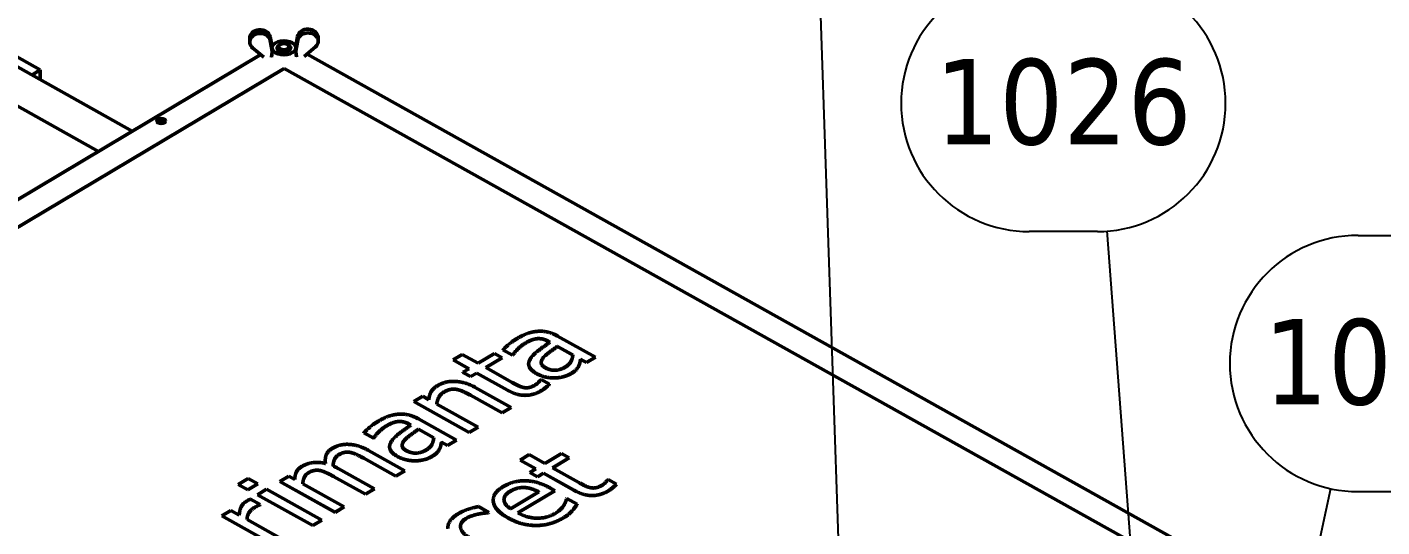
# Model space of a CAD drawing. Header units: millimetres. Extents: x -2685 to 3000, y -4484 to 2121.
# Drawn here: x 2223.1 to 2619.3, y 1587.3 to 1733.6 of the extents above; entities that cross this region are included whole.
import ezdxf

# ---------------------------------------------------------------- set-up
doc = ezdxf.new("R2010")
doc.units = ezdxf.units.MM
doc.header["$LTSCALE"] = 7.142857
doc.layers.add('Symbol (ISO)', color=7, linetype='Continuous', lineweight=25)
doc.layers.add('Visible (ISO)', color=7, linetype='Continuous', lineweight=50)
doc.styles.add('Note Text (ISO)', font='tahoma.ttf')

# ---------------------------------------------------------------- blocks, each defined once
blk = doc.blocks.new('Balloon14')
at = {"layer": 'Symbol (ISO)'}
for p, q in [((355.049, 244.832), (352.262, 244.832)), ((355.049, 234.332), (352.262, 234.332)), ((357.621, 205.599), (355.444, 234.366)), ((358.119, 205.637), (357.122, 205.561)), ((357.122, 205.561), (357.809, 203.106)), ((357.621, 205.599), (357.809, 203.106)), ((357.809, 203.106), (358.119, 205.637))]:
    blk.add_line(p, q, dxfattribs=at)
at = {"layer": 'Symbol (ISO)', "flags": 128}
blk.add_lwpolyline([(357.122, 205.561), (357.809, 203.106)], dxfattribs=at)
at = {"layer": 'Symbol (ISO)'}
for centre, start, end in [((352.262, 239.582), 90, 270), ((355.049, 239.582), 270, 90)]:
    blk.add_arc(centre, 5.25, start, end, dxfattribs=at)
blk.add_solid([(357.122, 205.561), (357.809, 203.106), (358.119, 205.637), (357.122, 205.561)], dxfattribs=at)
at = {"layer": 'Symbol (ISO)', "insert": (353.655, 239.619), "char_height": 3.5, "attachment_point": 5, "style": 'Note Text (ISO)'}
blk.add_mtext('1026', dxfattribs=at)
blk = doc.blocks.new('Balloon15')
at = {"layer": 'Symbol (ISO)'}
for p, q in [((382.273, 236.656), (382.434, 236.656)), ((364.045, 203.521), (379.41, 227.026)), ((382.273, 226.156), (382.434, 226.156)), ((363.627, 203.795), (362.677, 201.428)), ((364.464, 203.247), (363.627, 203.795)), ((364.045, 203.521), (362.677, 201.428)), ((362.677, 201.428), (364.464, 203.247))]:
    blk.add_line(p, q, dxfattribs=at)
at = {"layer": 'Symbol (ISO)', "flags": 128}
blk.add_lwpolyline([(363.627, 203.795), (362.677, 201.428)], dxfattribs=at)
at = {"layer": 'Symbol (ISO)'}
for centre, start, end in [((382.273, 231.406), 90, 270), ((382.434, 231.406), 270, 90)]:
    blk.add_arc(centre, 5.25, start, end, dxfattribs=at)
blk.add_solid([(363.627, 203.795), (362.677, 201.428), (364.464, 203.247), (363.627, 203.795)], dxfattribs=at)
at = {"layer": 'Symbol (ISO)', "insert": (382.353, 231.442), "char_height": 3.5, "attachment_point": 5, "style": 'Note Text (ISO)'}
blk.add_mtext('036', dxfattribs=at)
blk = doc.blocks.new('Balloon16')
at = {"layer": 'Symbol (ISO)'}
for p, q in [((365.72, 234.175), (368.507, 234.175)), ((360.085, 202.897), (364.612, 223.807)), ((365.72, 223.675), (368.507, 223.675)), ((359.596, 203.002), (359.556, 200.453)), ((360.085, 202.897), (359.556, 200.453)), ((359.556, 200.453), (360.574, 202.791)), ((360.574, 202.791), (359.596, 203.002))]:
    blk.add_line(p, q, dxfattribs=at)
at = {"layer": 'Symbol (ISO)', "flags": 128}
blk.add_lwpolyline([(359.596, 203.002), (359.556, 200.453)], dxfattribs=at)
at = {"layer": 'Symbol (ISO)'}
for centre, start, end in [((365.72, 228.925), 90, 270), ((368.507, 228.925), 270, 90)]:
    blk.add_arc(centre, 5.25, start, end, dxfattribs=at)
blk.add_solid([(359.596, 203.002), (359.556, 200.453), (360.574, 202.791), (359.596, 203.002)], dxfattribs=at)
at = {"layer": 'Symbol (ISO)', "insert": (367.114, 228.961), "char_height": 3.5, "attachment_point": 5, "style": 'Note Text (ISO)'}
blk.add_mtext('1012', dxfattribs=at)
blk = doc.blocks.new('Balloon17')
at = {"layer": 'Symbol (ISO)'}
for p, q in [((343.401, 258.056), (340.613, 258.056)), ((343.401, 247.556), (340.613, 247.556)), ((344.869, 209.148), (343.577, 247.572)), ((345.369, 209.165), (344.37, 209.132)), ((344.37, 209.132), (344.954, 206.65)), ((344.869, 209.148), (344.954, 206.65)), ((344.954, 206.65), (345.369, 209.165))]:
    blk.add_line(p, q, dxfattribs=at)
at = {"layer": 'Symbol (ISO)', "flags": 128}
blk.add_lwpolyline([(344.37, 209.132), (344.954, 206.65)], dxfattribs=at)
at = {"layer": 'Symbol (ISO)'}
for centre, start, end in [((340.613, 252.806), 90, 270), ((343.401, 252.806), 270, 90)]:
    blk.add_arc(centre, 5.25, start, end, dxfattribs=at)
blk.add_solid([(344.37, 209.132), (344.954, 206.65), (345.369, 209.165), (344.37, 209.132)], dxfattribs=at)
at = {"layer": 'Symbol (ISO)', "insert": (342.007, 252.843), "char_height": 3.5, "attachment_point": 5, "style": 'Note Text (ISO)'}
blk.add_mtext('1027', dxfattribs=at)

msp = doc.modelspace()

# ---------------------------------------------------------------- linework, layer by layer
at = {"layer": 'Visible (ISO)'}
for p, q in [((2253.828, 1703.163), (2187.733, 1740.114)), ((2197.579, 1737.503), (2226.935, 1721.092)), ((2243.911, 1697.251), (2182.854, 1731.385)), ((2288.16, 1730.266), (2288.203, 1729.169)), ((2289.029, 1727.568), (2292.268, 1724.832)), ((2294.12, 1730.805), (2294.706, 1727.811)), ((2294.777, 1726.569), (2294.162, 1729.709)), ((2294.688, 1727.711), (2294.681, 1727.659)), ((2297.067, 1728.548), (2296.763, 1728.372)), ((2299.288, 1728.548), (2299.592, 1728.372)), ((2302.193, 1730.91), (2301.614, 1727.938)), ((2301.621, 1726.658), (2302.235, 1729.813)), ((2301.667, 1727.711), (2301.669, 1727.695)), ((2307.369, 1727.804), (2304.13, 1724.985)), ((2308.195, 1729.582), (2308.152, 1730.678)), ((2291.399, 1725.565), (2152.186, 1642.56)), ((2606.913, 1556.876), (2304.943, 1725.693)), ((2298.291, 1721.497), (2160.405, 1639.283)), ((2226.935, 1721.092), (2224.43, 1719.598)), ((2226.935, 1718.198), (2226.935, 1721.092)), ((2600.019, 1552.816), (2298.291, 1721.497)), ((2261.452, 1706.216), (2261.412, 1706.193)), ((2263.139, 1706.216), (2263.18, 1706.193)), ((2375.476, 1641.677), (2376, 1641.384)), ((2375.994, 1641.38), (2375.476, 1641.669)), ((2389.275, 1637.011), (2378.219, 1643.192)), ((2350.293, 1637.82), (2347.655, 1636.247)), ((2354.939, 1635.223), (2350.293, 1637.82)), ((2359.793, 1638.117), (2354.939, 1635.223)), ((2357.192, 1633.963), (2362.046, 1636.857)), ((2362.046, 1636.849), (2357.199, 1633.959)), ((2362.046, 1636.857), (2359.793, 1638.117)), ((2362.046, 1636.849), (2362.046, 1636.857)), ((2362.239, 1639.172), (2365.016, 1637.619)), ((2362.239, 1639.164), (2362.239, 1639.172)), ((2365.016, 1637.611), (2362.239, 1639.164)), ((2365.016, 1637.619), (2365.168, 1637.71)), ((2365.168, 1637.702), (2365.016, 1637.611)), ((2365.016, 1637.611), (2365.016, 1637.619)), ((2365.168, 1637.702), (2365.168, 1637.71)), ((2378.166, 1640.165), (2378.166, 1640.174)), ((2378.166, 1640.174), (2382.655, 1637.664)), ((2382.654, 1637.656), (2378.166, 1640.165)), ((2384.925, 1636.395), (2386.637, 1635.438)), ((2384.925, 1636.387), (2384.925, 1636.395)), ((2386.637, 1635.43), (2384.925, 1636.387)), ((2386.637, 1635.438), (2389.275, 1637.011)), ((2389.275, 1637.003), (2386.637, 1635.43)), ((2389.275, 1637.003), (2389.275, 1637.011)), ((2347.655, 1636.247), (2352.301, 1633.65)), ((2347.655, 1636.239), (2347.655, 1636.247)), ((2352.294, 1633.646), (2347.655, 1636.239)), ((2352.301, 1633.65), (2350.525, 1632.591)), ((2350.525, 1632.591), (2352.778, 1631.331)), ((2350.525, 1632.583), (2350.525, 1632.591)), ((2352.778, 1631.323), (2350.525, 1632.583)), ((2352.778, 1631.331), (2354.554, 1632.39)), ((2354.554, 1632.382), (2352.778, 1631.323)), ((2354.554, 1632.39), (2363.513, 1627.381)), ((2354.554, 1632.382), (2354.554, 1632.39)), ((2363.513, 1627.373), (2354.554, 1632.382)), ((2364.894, 1629.657), (2357.192, 1633.963)), ((2369.741, 1635.04), (2369.741, 1635.048)), ((2384.394, 1634.476), (2384.394, 1634.484)), ((2386.637, 1635.43), (2386.637, 1635.438)), ((2352.778, 1631.323), (2352.778, 1631.331)), ((2373.381, 1630.52), (2373.228, 1630.43)), ((2375.826, 1629.153), (2373.381, 1630.52)), ((2375.826, 1629.145), (2375.826, 1629.153)), ((2338.772, 1625.583), (2336.133, 1624.01)), ((2340.57, 1624.577), (2338.772, 1625.583)), ((2352.741, 1625.882), (2361.963, 1620.726)), ((2361.963, 1620.718), (2352.741, 1625.873)), ((2364.601, 1622.299), (2354.104, 1628.167)), ((2336.133, 1624.01), (2352.306, 1614.969)), ((2336.133, 1624.002), (2336.133, 1624.01)), ((2352.306, 1614.96), (2336.133, 1624.002)), ((2354.944, 1616.542), (2342.858, 1623.298)), ((2361.963, 1620.726), (2364.601, 1622.299)), ((2364.601, 1622.291), (2361.963, 1620.718)), ((2361.963, 1620.718), (2361.963, 1620.726)), ((2364.601, 1622.291), (2364.601, 1622.299)), ((2334.804, 1617.426), (2335.328, 1617.133)), ((2335.321, 1617.129), (2334.804, 1617.418)), ((2348.602, 1612.76), (2337.547, 1618.941)), ((2352.306, 1614.969), (2354.944, 1616.542)), ((2354.944, 1616.533), (2352.306, 1614.96)), ((2354.944, 1616.533), (2354.944, 1616.542)), ((2321.567, 1614.921), (2324.344, 1613.369)), ((2321.567, 1614.913), (2321.567, 1614.921)), ((2324.344, 1613.36), (2321.567, 1614.913)), ((2324.344, 1613.369), (2324.496, 1613.459)), ((2324.496, 1613.451), (2324.344, 1613.36)), ((2324.344, 1613.36), (2324.344, 1613.369)), ((2324.496, 1613.451), (2324.496, 1613.459)), ((2337.494, 1615.915), (2337.494, 1615.923)), ((2337.494, 1615.923), (2341.982, 1613.413)), ((2341.982, 1613.405), (2337.494, 1615.915)), ((2345.964, 1611.187), (2348.602, 1612.76)), ((2348.602, 1612.752), (2345.964, 1611.179)), ((2348.602, 1612.752), (2348.602, 1612.76)), ((2352.306, 1614.96), (2352.306, 1614.969)), ((2317.549, 1609.148), (2317.549, 1609.156)), ((2333.534, 1603.776), (2322.88, 1609.732)), ((2329.069, 1610.789), (2329.069, 1610.797)), ((2343.721, 1610.225), (2343.721, 1610.233)), ((2344.253, 1612.144), (2345.964, 1611.187)), ((2344.253, 1612.136), (2344.253, 1612.144)), ((2345.964, 1611.179), (2344.253, 1612.136)), ((2345.964, 1611.179), (2345.964, 1611.187)), ((2379.364, 1608.79), (2374.51, 1605.896)), ((2381.617, 1607.531), (2379.364, 1608.79)), ((2310.263, 1606.748), (2310.263, 1606.757)), ((2321.535, 1607.436), (2330.896, 1602.203)), ((2330.896, 1602.195), (2321.535, 1607.428)), ((2369.864, 1608.494), (2367.226, 1606.921)), ((2367.226, 1606.921), (2371.872, 1604.323)), ((2367.226, 1606.912), (2367.226, 1606.921)), ((2371.865, 1604.319), (2367.226, 1606.912)), ((2374.51, 1605.896), (2369.864, 1608.494)), ((2376.763, 1604.637), (2381.617, 1607.531)), ((2384.465, 1600.331), (2376.763, 1604.637)), ((2381.617, 1607.523), (2376.77, 1604.633)), ((2381.617, 1607.523), (2381.617, 1607.531)), ((2287.76, 1601.544), (2284.767, 1599.759)), ((2290.59, 1599.962), (2287.76, 1601.544)), ((2299.604, 1602.23), (2296.966, 1600.657)), ((2296.966, 1600.657), (2313.139, 1591.615)), ((2296.966, 1600.648), (2296.966, 1600.657)), ((2301.386, 1601.234), (2299.604, 1602.23)), ((2301.383, 1601.4), (2301.383, 1601.409)), ((2308.671, 1603.854), (2308.671, 1603.862)), ((2312.656, 1602.142), (2322.017, 1596.909)), ((2322.017, 1596.901), (2312.656, 1602.134)), ((2324.656, 1598.482), (2314.002, 1604.438)), ((2330.896, 1602.203), (2333.534, 1603.776)), ((2333.534, 1603.768), (2330.896, 1602.195)), ((2330.896, 1602.195), (2330.896, 1602.203)), ((2333.534, 1603.768), (2333.534, 1603.776)), ((2371.872, 1604.323), (2370.096, 1603.265)), ((2370.096, 1603.265), (2372.349, 1602.005)), ((2370.096, 1603.256), (2370.096, 1603.265)), ((2372.349, 1601.997), (2370.096, 1603.256)), ((2372.349, 1602.005), (2374.125, 1603.064)), ((2374.125, 1603.056), (2372.349, 1601.997)), ((2372.349, 1601.997), (2372.349, 1602.005)), ((2374.125, 1603.064), (2383.084, 1598.055)), ((2374.125, 1603.056), (2374.125, 1603.064)), ((2383.084, 1598.047), (2374.125, 1603.056)), ((2392.951, 1601.194), (2392.799, 1601.103)), ((2395.397, 1599.827), (2392.951, 1601.194)), ((2284.767, 1599.759), (2287.596, 1598.177)), ((2284.767, 1599.751), (2284.767, 1599.759)), ((2287.596, 1598.169), (2284.767, 1599.751)), ((2287.596, 1598.177), (2290.59, 1599.962)), ((2290.59, 1599.954), (2287.596, 1598.169)), ((2287.596, 1598.169), (2287.596, 1598.177)), ((2293.093, 1598.347), (2290.455, 1596.774)), ((2290.455, 1596.774), (2306.628, 1587.733)), ((2290.455, 1596.766), (2290.455, 1596.774)), ((2306.628, 1587.725), (2290.455, 1596.766)), ((2290.59, 1599.954), (2290.59, 1599.962)), ((2309.266, 1589.306), (2293.093, 1598.347)), ((2313.139, 1591.607), (2296.966, 1600.648)), ((2315.777, 1593.188), (2303.691, 1599.945)), ((2322.017, 1596.909), (2324.656, 1598.482)), ((2324.656, 1598.474), (2322.017, 1596.901)), ((2322.017, 1596.901), (2322.017, 1596.909)), ((2324.656, 1598.474), (2324.656, 1598.482)), ((2372.747, 1597.582), (2364.478, 1592.651)), ((2366.556, 1591.489), (2377.396, 1597.952)), ((2377.396, 1597.944), (2366.563, 1591.485)), ((2368.603, 1598.855), (2368.603, 1598.863)), ((2377.396, 1597.952), (2375.912, 1598.782)), ((2377.396, 1597.944), (2377.396, 1597.952)), ((2395.397, 1599.819), (2395.397, 1599.827)), ((2291.275, 1593.893), (2288.445, 1595.475)), ((2291.139, 1593.813), (2291.275, 1593.893)), ((2291.275, 1593.885), (2291.139, 1593.805)), ((2291.139, 1593.805), (2291.139, 1593.813)), ((2291.275, 1593.885), (2291.275, 1593.893)), ((2313.139, 1591.615), (2315.777, 1593.188)), ((2315.777, 1593.18), (2313.139, 1591.607)), ((2315.777, 1593.18), (2315.777, 1593.188)), ((2358.129, 1591.589), (2355.072, 1593.298)), ((2359.377, 1595.172), (2359.377, 1595.18)), ((2380.951, 1595.633), (2380.799, 1595.542)), ((2383.92, 1593.973), (2380.951, 1595.633)), ((2383.92, 1593.965), (2383.92, 1593.973)), ((2282.693, 1592.146), (2280.054, 1590.573)), ((2280.054, 1590.573), (2296.227, 1581.532)), ((2280.054, 1590.565), (2280.054, 1590.573)), ((2296.227, 1581.523), (2280.054, 1590.565)), ((2285.103, 1590.799), (2282.693, 1592.146)), ((2298.865, 1583.105), (2287.391, 1589.52)), ((2306.628, 1587.733), (2309.266, 1589.306)), ((2309.266, 1589.298), (2306.628, 1587.725)), ((2309.266, 1589.298), (2309.266, 1589.306)), ((2313.139, 1591.607), (2313.139, 1591.615)), ((2354.979, 1591.095), (2354.979, 1591.103)), ((2357.977, 1591.498), (2358.129, 1591.589)), ((2358.129, 1591.581), (2357.977, 1591.49)), ((2357.977, 1591.49), (2357.977, 1591.498)), ((2358.129, 1591.581), (2358.129, 1591.589)), ((2306.628, 1587.725), (2306.628, 1587.733))]:
    msp.add_line(p, q, dxfattribs=at)
for centre, major_axis, ratio, start_param, end_param in [((2291.201, 1729.285), (2.998, 0.116), 0.8162929, 0.1264534, 3.8710272), ((2291.158, 1730.382), (-2.998, -0.116), 0.8162929, 3.268046, 6.2831853), ((2305.155, 1730.562), (2.998, 0.116), 0.8162929, 0, 2.9519829), ((2305.197, 1729.466), (-2.998, -0.116), 0.8162929, 2.3490017, 6.0935755), ((2298.178, 1727.556), (3.5, 0), 0.5773503, 0.0223384, 3.1639311), ((2305.685, 1671.248), (-10.985, 56.454), 0.0124031, 0.0368032, 0.0799913), ((2298.178, 1727.556), (-3.5, 0), 0.5773503, 0.0223384, 3.1639311), ((2305.685, 1671.248), (-10.985, 56.454), 0.0124031, 0.0799913, 0.1982706), ((2298.178, 1727.556), (-2, 0), 0.5773503, 5.4977871, 10.2101761), ((2290.671, 1671.054), (-10.958, -56.737), 0.0183615, 2.9448668, 3.0631461), ((2290.671, 1671.054), (-10.958, -56.737), 0.0183615, 3.0631461, 3.0868869), ((2262.296, 1705.729), (-1.193, 0), 0.5773503, 3.3574247, 6.0673532)]:
    msp.add_ellipse(centre, major_axis=major_axis, ratio=ratio, start_param=start_param, end_param=end_param, dxfattribs=at)
for centre, major_axis in [((2298.178, 1727.906), (1.571, 0)), ((2262.296, 1706.137), (1.25, 0))]:
    msp.add_ellipse(centre, major_axis=major_axis, ratio=0.5773503, dxfattribs=at)
for points, weights in [([(2294.777, 1726.569), (2294.663, 1725.744), (2294.542, 1724.861)], [1.0004735734, 1.0013332164, 1.00116416689]), ([(2301.856, 1724.956), (2301.735, 1725.835), (2301.621, 1726.658)], [1.0011641669, 1.00133321642, 1.0004735734])]:
    msp.add_rational_spline(points, weights, degree=2, dxfattribs=at)
for points in [[(2372.215, 1644.575), (2370.654, 1644.432), (2367.915, 1643.404), (2366.291, 1642.436)], [(2378.219, 1643.192), (2376.7, 1644.041), (2373.741, 1644.718), (2372.215, 1644.575)], [(2366.291, 1642.436), (2364.955, 1641.639), (2362.757, 1639.723), (2362.239, 1639.172)], [(2365.168, 1637.71), (2365.861, 1638.749), (2367.771, 1640.534), (2368.685, 1641.078)], [(2368.685, 1641.07), (2367.771, 1640.525), (2365.861, 1638.741), (2365.168, 1637.702)], [(2368.685, 1641.078), (2369.463, 1641.542), (2371.127, 1642.292), (2371.966, 1642.409)], [(2371.966, 1642.401), (2371.127, 1642.284), (2369.463, 1641.534), (2368.685, 1641.07)], [(2376, 1641.384), (2374.042, 1640.076), (2370.929, 1637.674), (2370.238, 1636.536)], [(2371.966, 1642.409), (2372.805, 1642.526), (2374.533, 1642.204), (2375.476, 1641.677)], [(2375.476, 1641.669), (2374.533, 1642.196), (2372.805, 1642.518), (2371.966, 1642.401)], [(2370.238, 1636.536), (2369.431, 1635.268), (2370.437, 1633.123), (2372.113, 1632.186)], [(2374.644, 1633.917), (2373.421, 1634.6), (2373.412, 1636.189), (2374.128, 1636.999)], [(2374.128, 1636.991), (2373.418, 1636.188), (2373.416, 1635.401)], [(2374.128, 1636.999), (2374.745, 1637.69), (2377.306, 1639.56), (2378.166, 1640.174)], [(2378.166, 1640.165), (2377.306, 1639.552), (2374.745, 1637.682), (2374.128, 1636.991)], [(2382.655, 1637.664), (2382.596, 1636.681), (2381.667, 1634.856), (2380.432, 1634.12)], [(2384.394, 1634.484), (2384.639, 1634.933), (2384.848, 1636.067), (2384.925, 1636.395)], [(2384.925, 1636.387), (2384.848, 1636.058), (2384.639, 1634.925), (2384.394, 1634.476)], [(2380.432, 1634.12), (2378.978, 1633.253), (2376.041, 1633.136), (2374.644, 1633.917)], [(2382, 1632.149), (2383.184, 1632.855), (2384.085, 1633.856), (2384.394, 1634.484)], [(2384.394, 1634.476), (2384.085, 1633.848), (2383.184, 1632.847), (2382, 1632.141)], [(2343.07, 1628.67), (2341.784, 1627.904), (2340.654, 1625.898), (2340.57, 1624.577)], [(2354.104, 1628.167), (2351.118, 1629.837), (2345.37, 1630.042), (2343.07, 1628.67)], [(2368.41, 1628.122), (2367.546, 1628.272), (2366.117, 1628.974), (2364.894, 1629.657)], [(2371.638, 1628.876), (2370.725, 1628.332), (2369.153, 1627.98), (2368.41, 1628.122)], [(2373.228, 1630.43), (2373.08, 1630.2), (2372.281, 1629.259), (2371.638, 1628.876)], [(2372.113, 1632.186), (2373.196, 1631.581), (2375.913, 1630.941), (2377.203, 1630.943)], [(2377.203, 1630.935), (2375.913, 1630.933), (2373.196, 1631.573), (2372.113, 1632.178)], [(2373.354, 1627.155), (2374.014, 1627.548), (2375.291, 1628.593), (2375.826, 1629.153)], [(2375.826, 1629.145), (2375.291, 1628.584), (2374.014, 1627.54), (2373.354, 1627.147)], [(2377.203, 1630.943), (2378.543, 1630.956), (2381.036, 1631.574), (2382, 1632.149)], [(2382, 1632.141), (2381.036, 1631.566), (2378.543, 1630.947), (2377.203, 1630.935)], [(2342.858, 1623.298), (2342.983, 1624.381), (2343.98, 1626.227), (2344.961, 1626.812)], [(2344.961, 1626.812), (2345.942, 1627.397), (2347.686, 1627.75), (2348.618, 1627.6)], [(2348.618, 1627.592), (2347.686, 1627.742), (2345.942, 1627.388), (2344.961, 1626.804)], [(2348.618, 1627.6), (2349.499, 1627.459), (2351.623, 1626.506), (2352.741, 1625.882)], [(2352.741, 1625.873), (2351.623, 1626.498), (2349.499, 1627.451), (2348.618, 1627.592)], [(2363.513, 1627.381), (2366.255, 1625.848), (2371.206, 1625.875), (2373.354, 1627.155)], [(2373.354, 1627.147), (2371.206, 1625.866), (2366.255, 1625.84), (2363.513, 1627.373)], [(2325.619, 1618.185), (2324.283, 1617.388), (2322.084, 1615.472), (2321.567, 1614.921)], [(2324.496, 1613.459), (2325.189, 1614.498), (2327.099, 1616.283), (2328.012, 1616.827)], [(2328.012, 1616.819), (2327.099, 1616.275), (2325.189, 1614.49), (2324.496, 1613.451)], [(2331.542, 1620.324), (2329.982, 1620.181), (2327.243, 1619.153), (2325.619, 1618.185)], [(2328.012, 1616.827), (2328.79, 1617.291), (2330.454, 1618.041), (2331.293, 1618.158)], [(2331.293, 1618.15), (2330.454, 1618.033), (2328.79, 1617.283), (2328.012, 1616.819)], [(2335.328, 1617.133), (2333.37, 1615.825), (2330.256, 1613.423), (2329.566, 1612.285)], [(2331.293, 1618.158), (2332.133, 1618.275), (2333.861, 1617.954), (2334.804, 1617.426)], [(2334.804, 1617.418), (2333.861, 1617.945), (2332.133, 1618.267), (2331.293, 1618.15)], [(2337.547, 1618.941), (2336.027, 1619.79), (2333.069, 1620.468), (2331.542, 1620.324)], [(2333.972, 1609.666), (2332.749, 1610.35), (2332.739, 1611.938), (2333.456, 1612.748)], [(2333.456, 1612.74), (2332.746, 1611.937), (2332.744, 1611.151)], [(2333.456, 1612.748), (2334.073, 1613.439), (2336.634, 1615.309), (2337.494, 1615.923)], [(2337.494, 1615.915), (2336.634, 1615.301), (2334.073, 1613.431), (2333.456, 1612.74)], [(2341.982, 1613.413), (2341.924, 1612.43), (2340.994, 1610.605), (2339.76, 1609.869)], [(2312.307, 1610.328), (2310.988, 1609.542), (2310.137, 1607.4), (2310.316, 1605.913)], [(2316.968, 1611.513), (2315.626, 1611.56), (2313.322, 1610.933), (2312.307, 1610.328)], [(2314.216, 1608.48), (2315.112, 1609.014), (2316.703, 1609.317), (2317.549, 1609.156)], [(2317.549, 1609.148), (2316.703, 1609.309), (2315.112, 1609.006), (2314.216, 1608.472)], [(2322.88, 1609.732), (2321.221, 1610.659), (2318.327, 1611.476), (2316.968, 1611.513)], [(2317.549, 1609.156), (2318.344, 1609.025), (2320.417, 1608.061), (2321.535, 1607.436)], [(2321.535, 1607.428), (2320.417, 1608.053), (2318.344, 1609.016), (2317.549, 1609.148)], [(2329.566, 1612.285), (2328.759, 1611.017), (2329.764, 1608.873), (2331.441, 1607.935)], [(2339.76, 1609.869), (2338.306, 1609.002), (2335.369, 1608.885), (2333.972, 1609.666)], [(2341.328, 1607.898), (2342.512, 1608.604), (2343.412, 1609.605), (2343.721, 1610.233)], [(2343.721, 1610.225), (2343.412, 1609.597), (2342.512, 1608.596), (2341.328, 1607.89)], [(2343.721, 1610.233), (2343.967, 1610.682), (2344.176, 1611.816), (2344.253, 1612.144)], [(2344.253, 1612.136), (2344.176, 1611.808), (2343.967, 1610.674), (2343.721, 1610.225)], [(2303.429, 1605.035), (2302.211, 1604.309), (2301.352, 1602.444), (2301.386, 1601.234)], [(2310.316, 1605.913), (2308.273, 1606.41), (2304.816, 1605.861), (2303.429, 1605.035)], [(2310.315, 1605.913), (2310.263, 1606.348), (2310.263, 1606.748)], [(2312.571, 1605.179), (2312.574, 1606.311), (2313.404, 1607.996), (2314.216, 1608.48)], [(2314.002, 1604.438), (2313.548, 1604.692), (2312.833, 1605.052), (2312.571, 1605.179)], [(2331.441, 1607.935), (2332.524, 1607.33), (2335.241, 1606.69), (2336.53, 1606.692)], [(2336.53, 1606.684), (2335.241, 1606.682), (2332.524, 1607.322), (2331.441, 1607.927)], [(2336.53, 1606.692), (2337.871, 1606.705), (2340.364, 1607.323), (2341.328, 1607.898)], [(2341.328, 1607.89), (2340.364, 1607.315), (2337.871, 1606.697), (2336.53, 1606.684)], [(2301.385, 1601.234), (2301.383, 1601.318), (2301.383, 1601.4)], [(2303.691, 1599.945), (2303.715, 1600.948), (2304.492, 1602.682), (2305.337, 1603.186)], [(2305.337, 1603.186), (2306.233, 1603.721), (2307.824, 1604.023), (2308.671, 1603.862)], [(2308.671, 1603.854), (2307.824, 1604.015), (2306.233, 1603.712), (2305.337, 1603.178)], [(2308.671, 1603.862), (2309.465, 1603.731), (2311.538, 1602.767), (2312.656, 1602.142)], [(2312.656, 1602.134), (2311.538, 1602.759), (2309.465, 1603.723), (2308.671, 1603.854)], [(2368.634, 1600.839), (2366.879, 1600.862), (2363.757, 1600.009), (2362.302, 1599.142)], [(2375.912, 1598.782), (2373.973, 1599.866), (2370.405, 1600.826), (2368.634, 1600.839)], [(2392.799, 1601.103), (2392.651, 1600.874), (2391.852, 1599.933), (2391.209, 1599.55)], [(2362.302, 1599.142), (2359.072, 1597.216), (2359.745, 1592.21), (2363.692, 1590.003)], [(2362.532, 1595.223), (2362.512, 1595.938), (2363.337, 1597.176), (2364.386, 1597.802)], [(2364.386, 1597.802), (2365.451, 1598.437), (2367.535, 1598.933), (2368.603, 1598.863)], [(2368.603, 1598.855), (2367.535, 1598.925), (2365.451, 1598.429), (2364.386, 1597.793)], [(2368.603, 1598.863), (2369.567, 1598.813), (2371.613, 1598.177), (2372.747, 1597.582)], [(2383.084, 1598.055), (2385.826, 1596.522), (2390.777, 1596.548), (2392.925, 1597.829)], [(2392.925, 1597.821), (2390.777, 1596.54), (2385.826, 1596.514), (2383.084, 1598.047)], [(2387.981, 1598.795), (2387.117, 1598.946), (2385.688, 1599.647), (2384.465, 1600.331)], [(2391.209, 1599.55), (2390.296, 1599.005), (2388.724, 1598.653), (2387.981, 1598.795)], [(2392.925, 1597.829), (2393.585, 1598.222), (2394.862, 1599.266), (2395.397, 1599.827)], [(2395.397, 1599.819), (2394.862, 1599.258), (2393.585, 1598.214), (2392.925, 1597.821)], [(2287.293, 1594.889), (2286.278, 1594.284), (2285.213, 1592.398), (2285.103, 1590.799)], [(2288.445, 1595.475), (2288.139, 1595.353), (2287.698, 1595.131), (2287.293, 1594.889)], [(2287.391, 1589.52), (2287.395, 1590.611), (2288.531, 1592.399), (2289.597, 1593.034)], [(2289.597, 1593.034), (2290.053, 1593.306), (2290.748, 1593.68), (2291.139, 1593.813)], [(2291.139, 1593.805), (2290.748, 1593.672), (2290.053, 1593.298), (2289.597, 1593.026)], [(2355.072, 1593.298), (2353.653, 1593.017), (2350.501, 1592.005), (2349.215, 1591.238)], [(2364.478, 1592.651), (2363.532, 1593.277), (2362.586, 1594.509), (2362.532, 1595.223)], [(2380.027, 1593.649), (2379.664, 1593.07), (2378.392, 1591.847), (2377.529, 1591.333)], [(2380.799, 1595.542), (2380.757, 1595.194), (2380.388, 1594.268), (2380.027, 1593.649)], [(2382.444, 1592.044), (2382.828, 1592.454), (2383.656, 1593.593), (2383.92, 1593.973)], [(2383.92, 1593.965), (2383.656, 1593.585), (2382.828, 1592.446), (2382.444, 1592.035)], [(2349.215, 1591.238), (2347.626, 1590.29), (2346.004, 1588.012), (2346.14, 1586.862)], [(2353.12, 1583.76), (2350.204, 1585.391), (2349.494, 1588.66), (2351.54, 1589.88)], [(2351.54, 1589.872), (2349.799, 1588.834), (2349.796, 1587.496)], [(2351.54, 1589.88), (2352.216, 1590.284), (2354.141, 1590.927), (2354.979, 1591.103)], [(2354.979, 1591.095), (2354.141, 1590.919), (2352.216, 1590.275), (2351.54, 1589.872)], [(2354.979, 1591.103), (2355.936, 1591.291), (2357.445, 1591.464), (2357.977, 1591.498)], [(2357.977, 1591.49), (2357.445, 1591.456), (2355.936, 1591.283), (2354.979, 1591.095)], [(2363.692, 1590.003), (2367.709, 1587.757), (2376.184, 1587.787), (2379.938, 1590.025)], [(2379.938, 1590.017), (2376.184, 1587.778), (2367.709, 1587.749), (2363.692, 1589.995)], [(2377.529, 1591.333), (2375.094, 1589.881), (2369.368, 1589.917), (2366.556, 1591.489)], [(2379.938, 1590.025), (2380.886, 1590.59), (2381.91, 1591.463), (2382.444, 1592.044)], [(2382.444, 1592.035), (2381.91, 1591.455), (2380.886, 1590.582), (2379.938, 1590.017)]]:
    msp.add_open_spline(points, degree=2, dxfattribs=at)
for points, knots in [([(2372.113, 1632.178), (2370.437, 1633.115), (2369.741, 1634.599), (2369.741, 1635.04)], [0, 0, 0, 1, 1.3838084, 1.3838084, 1.3838084]), ([(2344.961, 1626.804), (2343.98, 1626.219), (2342.985, 1624.376), (2342.859, 1623.298)], [0, 0, 0, 1, 1.9964587, 1.9964587, 1.9964587]), ([(2331.441, 1607.927), (2329.764, 1608.865), (2329.069, 1610.348), (2329.069, 1610.789)], [0, 0, 0, 1, 1.3838084, 1.3838084, 1.3838084]), ([(2314.216, 1608.472), (2313.404, 1607.988), (2312.576, 1606.306), (2312.571, 1605.179)], [0, 0, 0, 1, 1.9963962, 1.9963962, 1.9963962]), ([(2305.337, 1603.178), (2304.492, 1602.674), (2303.716, 1600.943), (2303.691, 1599.945)], [0, 0, 0, 1, 1.9959823, 1.9959823, 1.9959823]), ([(2364.386, 1597.793), (2363.337, 1597.168), (2362.532, 1595.96), (2362.531, 1595.285)], [0, 0, 0, 1, 1.9510499, 1.9510499, 1.9510499]), ([(2372.74, 1597.577), (2371.61, 1598.169), (2369.567, 1598.805), (2368.603, 1598.855)], [0.003213, 0.003213, 0.003213, 1, 2, 2, 2]), ([(2289.597, 1593.026), (2288.531, 1592.391), (2287.397, 1590.607), (2287.391, 1589.52)], [0, 0, 0, 1, 1.9962695, 1.9962695, 1.9962695]), ([(2363.692, 1589.995), (2359.745, 1592.202), (2359.377, 1594.941), (2359.377, 1595.172)], [0, 0, 0, 1, 1.0942966, 1.0942966, 1.0942966])]:
    msp.add_open_spline(points, degree=2, knots=knots, dxfattribs=at)

# ---------------------------------------------------------------- block references
at = {"layer": 'Symbol (ISO)', "xscale": 7.142857142857142, "yscale": 7.142857142857142, "zscale": 7.142857142857142}
for name in ['Balloon17', 'Balloon14', 'Balloon15', 'Balloon16']:
    msp.add_blockref(name, (0, 0), dxfattribs=at)

doc.saveas('drawing.dxf')
